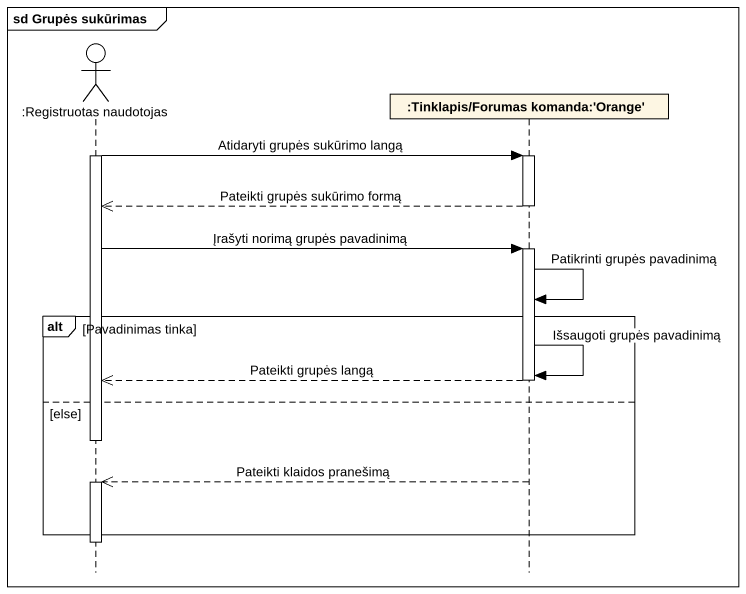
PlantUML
@startuml
mainframe sd Grupės sukūrimas
hide footbox
actor ":Registruotas naudotojas" as Registruotas_naudotojas
participant ":Tinklapis/Forumas komanda:'Orange'" as Tinklapis_Forumas_komanda

activate Registruotas_naudotojas
Registruotas_naudotojas -> Tinklapis_Forumas_komanda : Atidaryti grupės sukūrimo langą
activate Tinklapis_Forumas_komanda
Tinklapis_Forumas_komanda -->> Registruotas_naudotojas : Pateikti grupės sukūrimo formą
deactivate Tinklapis_Forumas_komanda
Registruotas_naudotojas -> Tinklapis_Forumas_komanda : Įrašyti norimą grupės pavadinimą
activate Tinklapis_Forumas_komanda
Tinklapis_Forumas_komanda -> Tinklapis_Forumas_komanda : Patikrinti grupės pavadinimą
alt Pavadinimas tinka
  Tinklapis_Forumas_komanda -> Tinklapis_Forumas_komanda : Išsaugoti grupės pavadinimą
  Tinklapis_Forumas_komanda -->> Registruotas_naudotojas : Pateikti grupės langą
  deactivate Tinklapis_Forumas_komanda
else else
  deactivate Registruotas_naudotojas
  Tinklapis_Forumas_komanda -->> Registruotas_naudotojas : Pateikti klaidos pranešimą
  activate Registruotas_naudotojas
end
deactivate Registruotas_naudotojas
@enduml
